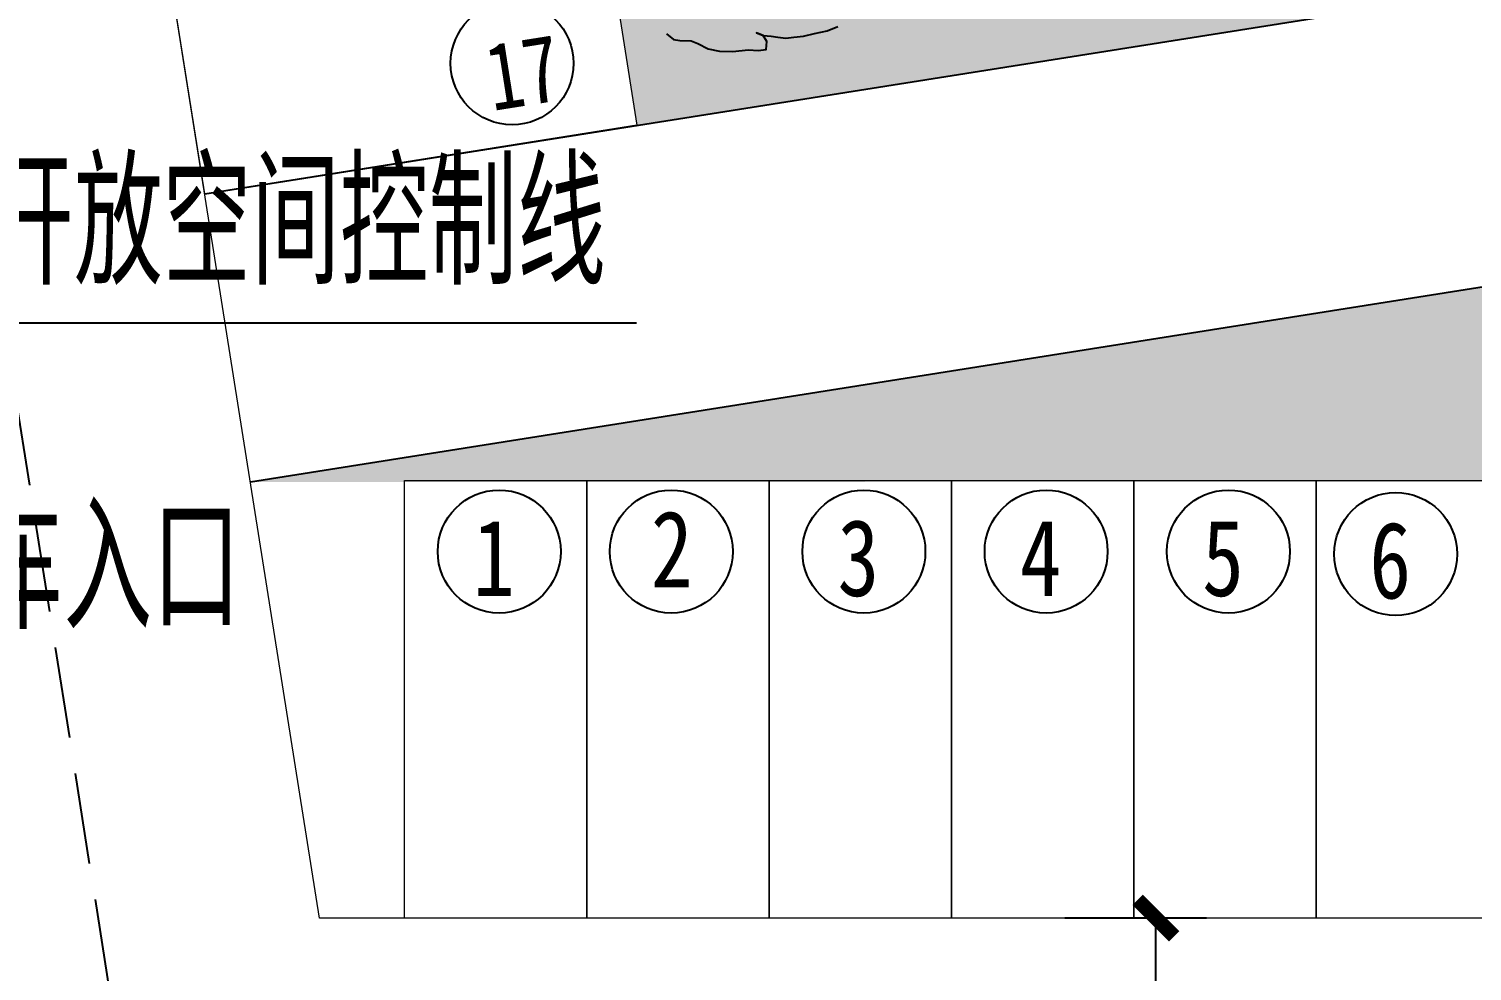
# Model space of a CAD drawing. Header units: metres. Extents: x 71066629 to 71645179, y 84793221 to 85208804.
# Drawn here: x 71245250 to 71265041, y 84902273 to 84915189 of the extents above; entities that cross this region are included whole.
import ezdxf

# ---------------------------------------------------------------- set-up
doc = ezdxf.new("R2010")
doc.units = ezdxf.units.M
doc.header["$LTSCALE"] = 1000
doc.linetypes.add('DASH', pattern=[0.35, 0.25, -0.1])
for name, color, linetype in [('A_N_DIM_LEAD', 3, 'Continuous'), ('A_N_PUB_TEXT', 7, 'Continuous'), ('A_SITEP_PLANT', 85, 'Continuous'), ('G-ANNO-TEXT', 7, 'Continuous'), ('G-FRIE-FLWL', 6, 'Continuous'), ('G-PLTG', 105, 'Continuous'), ('G-STRU', 134, 'Continuous'), ('PUB_DIM', 3, 'Continuous')]:
    doc.layers.add(name, color=color, linetype=linetype)
doc.layers.add('G-PARG', color=35, linetype='Continuous', lineweight=13)
doc.layers.add('G-ROAD-园区', color=175, linetype='Continuous', lineweight=13)
doc.styles.add('_TCH_DIM', font='SIMPLEX', dxfattribs={"bigfont": 'GBCBIG'})
doc.styles.add('dim_font', font='SIMPLEX.shx', dxfattribs={"width": 0.8})
doc.styles.get("Standard").update_dxf_attribs({"font": 'txt', "bigfont": 'gbcbig.shx'})
doc.styles.add('黑体', font='simhei.ttf', dxfattribs={"width": 0.8})
doc.dimstyles.new('DIMN500', dxfattribs={"dimscale": 5, "dimtxt": 300, "dimasz": 100, "dimexe": 250, "dimexo": 300, "dimgap": 150, "dimtad": 1, "dimdec": 0, "dimzin": 0, "dimdsep": 46, "dimtxsty": 'dim_font', "dimblk": 'ARCHTICK', "dimcen": 0.09, "dimclrt": 7, "dimazin": 2, "dimtfac": 1, "dimtdec": 0, "dimtix": 1, "dimtmove": 2, "dimatfit": 3, "dimldrblk": 'ARCHTICK', "dimtolj": 1, "dimtzin": 0, "dimarcsym": 0})
pattern_1 = [(0, (0, 0), (793.75, 793.75), [396.875, -1190.625]), (90, (198.4, -198.4), (-793.75, 793.75), [396.875, -1190.625])]

# ---------------------------------------------------------------- blocks, each defined once
blk = doc.blocks.new('A$C1F6C256B')
at = {"layer": 'A_SITEP_PLANT'}
blk.add_lwpolyline([(1799, 161), (1863, 108), (1923, 100), (2026, 95), (2087, 72), (2180, 22), (2285, 3), (2403, 0), (2549, 14), (2638, 9), (2711, 16), (2718, 90), (2683, 145), (2622, 169), (2683, 145), (2758, 138), (2817, 129), (2892, 122), (2964, 129), (3052, 138), (3152, 162), (3268, 188), (3367, 228)], dxfattribs=at)
blk = doc.blocks.new('_ARCHTICK')
at = {"color": 0, "linetype": 'ByBlock', "const_width": 0.4}
blk.add_lwpolyline([(-0.5, -0.5), (0.5, 0.5)], dxfattribs=at)
blk = doc.blocks.new('*D41')
at = {"layer": 'Defpoints', "color": 0, "transparency": 16777216}
for p in [(71260706, 84903000), (71262901, 84903000), (71262901, 84897000)]:
    blk.add_point(p, dxfattribs=at)
at = {"layer": 'PUB_DIM', "color": 0, "lineweight": -2, "transparency": 16777216}
for p, q in [((71261401, 84903000), (71259456, 84903000)), ((71260706, 84897000), (71260706, 84903000)), ((71261401, 84897000), (71259456, 84897000))]:
    blk.add_line(p, q, dxfattribs=at)
at = {"layer": 'PUB_DIM', "color": 0, "lineweight": -2, "transparency": 16777216, "xscale": 500, "yscale": 500, "zscale": 500}
for p, rotation in [((71260706, 84903000), 90), ((71260706, 84897000), 270)]:
    blk.add_blockref('_ARCHTICK', p, dxfattribs=dict(at, rotation=rotation))
at = {"layer": 'PUB_DIM', "color": 7, "transparency": 16777216, "insert": (71259206, 84900000), "char_height": 1500, "attachment_point": 5, "rotation": 90, "style": 'dim_font'}
blk.add_mtext('\\A1;6000', dxfattribs=at)

msp = doc.modelspace()

# ---------------------------------------------------------------- hatches: boundary and pattern name
at = {"layer": 'G-PLTG'}
h = msp.add_hatch(dxfattribs=at)
h.set_pattern_fill('CROSS', color=256, scale=500, style=0)
h.set_pattern_definition(pattern_1)
h.paths.add_polyline_path([(71147349.083, 84939259.314), (71145291.521, 84939259.314), (71145291.337, 84919918.445, -0.490018964), (71141422.117, 84916799.328), (71139492.103, 84916942.553), (71140165.577, 84951423.833), (71214357.836, 84963260.727), (71254089.189, 84969599.609), (71256456.236, 84969777.292), (71265024.641, 84915678.51), (71253588.276, 84913867.167), (71246939.811, 84955843.924), (71241013.681, 84954905.317), (71240631.911, 84957315.715, 0.41454433), (71230324.77, 84964795.405), (71160770.303, 84953698.535, 0.344600181)])
h = msp.add_hatch(dxfattribs=at)
h.set_pattern_fill('CROSS', color=256, scale=500, style=0)
h.set_pattern_definition(pattern_1)
edge = h.paths.add_edge_path()
edge.add_line((71409631.087, 84925359.315), (71409631.087, 84919359.314))
edge.add_line((71409631.087, 84919359.314), (71410891.601, 84919359.314))
edge.add_arc((71410891.601, 84931359.314), 12000, 270, 360)
edge.add_line((71422891.601, 84931359.314), (71422891.601, 84958159.314))
edge.add_line((71422891.601, 84958159.314), (71425908.208, 84958159.316))
edge.add_arc((71440891.601, 84952547.013), 16000, 90, 159.4656445, ccw=False)
edge.add_line((71440891.601, 84968547.013), (71440895.56, 84968923.435))
edge.add_line((71440895.56, 84968923.435), (71393183.126, 84969425.163))
edge.add_line((71393183.126, 84969425.163), (71395480.64, 84954919.23))
edge.add_line((71395480.64, 84954919.23), (71411739.366, 84957494.359))
edge.add_line((71411739.366, 84957494.359), (71415024.49, 84936752.904))
edge.add_line((71415024.49, 84936752.904), (71377986.016, 84930886.586))
edge.add_line((71377986.016, 84930886.586), (71375874.151, 84944220.378))
edge.add_line((71375874.151, 84944220.378), (71372911.407, 84943751.126))
edge.add_line((71372911.407, 84943751.126), (71375234.426, 84929084.164))
edge.add_line((71375234.426, 84929084.164), (71248287.884, 84908977.807))
edge.add_line((71248287.884, 84908977.807), (71250400.773, 84908977.807))
edge.add_line((71250400.773, 84908977.807), (71312900.776, 84908999.993))
edge.add_line((71312900.776, 84908999.993), (71315788.826, 84908999.993))
edge.add_arc((71329846.566, 84901359.314), 16000, 106.5402702, 151.474984, ccw=False)
edge.add_line((71325291.539, 84916697.233), (71325291.539, 84919359.314))
edge.add_line((71325291.539, 84919359.314), (71392131.086, 84919359.314))
edge.add_line((71392131.086, 84919359.314), (71392131.086, 84925359.315))
edge.add_line((71392131.086, 84925359.315), (71409631.087, 84925359.315))

# ---------------------------------------------------------------- linework, layer by layer
at = {"layer": 'A_N_DIM_LEAD'}
for p, q in [((71240666.622, 84911157.788), (71249836.365, 84911157.788)), ((71249836.365, 84911157.788), (71253583.426, 84911157.788))]:
    msp.add_line(p, q, dxfattribs=at)
at = {"layer": 'G-ANNO-TEXT'}
for centre in [(71251876.36, 84914716.931), (71251700.118, 84908024.004), (71254059.255, 84908024.004), (71256700.118, 84908024.004), (71259200.118, 84908024.004), (71261700.118, 84908024.004), (71263992.726, 84907990.543)]:
    msp.add_circle(centre, 843.024, dxfattribs=at)
at = {"layer": 'G-FRIE-FLWL', "linetype": 'DASH', "ltscale": 5}
msp.add_line((71238765.624, 84949921.629), (71248395.215, 84889122.784), dxfattribs=at)
at = {"layer": 'G-PARG'}
for points in [[(71247271.06, 84915397.782), (71253197.19, 84916336.388), (71253588.276, 84913867.167), (71247662.146, 84912928.561), (71247271.06, 84915397.782)], [(71250400.773, 84902999.993), (71250400.773, 84908999.993), (71252900.773, 84908999.993), (71252900.773, 84902999.993), (71250400.773, 84902999.993)], [(71252900.773, 84902999.993), (71252900.773, 84908999.993), (71255400.773, 84908999.993), (71255400.773, 84902999.993), (71252900.773, 84902999.993)], [(71255400.773, 84902999.993), (71255400.773, 84908999.993), (71257900.773, 84908999.993), (71257900.773, 84902999.993), (71255400.773, 84902999.993)], [(71257900.773, 84902999.993), (71257900.773, 84908999.993), (71260400.773, 84908999.993), (71260400.773, 84902999.993), (71257900.773, 84902999.993)], [(71260400.773, 84902999.993), (71260400.773, 84908999.993), (71262900.773, 84908999.993), (71262900.773, 84902999.993), (71260400.773, 84902999.993)], [(71262900.773, 84902999.993), (71262900.773, 84908999.993), (71265400.774, 84908999.993), (71265400.774, 84902999.993), (71262900.773, 84902999.993)]]:
    msp.add_lwpolyline(points, dxfattribs=at)
at = {"layer": 'G-ROAD-园区'}
for p, q in [((71249234.677, 84902999.993), (71240631.911, 84957315.715)), ((71313930.907, 84902999.993), (71249234.677, 84902999.993)), ((71260400.773, 84902999.993), (71258598.27, 84902999.993))]:
    msp.add_line(p, q, dxfattribs=at)
at = {"layer": 'G-STRU'}
for p, q in [((71248287.884, 84908977.807), (71375234.426, 84929084.164)), ((71247662.146, 84912928.561), (71330570.726, 84926059.99))]:
    msp.add_line(p, q, dxfattribs=at)

# ---------------------------------------------------------------- block references
at = {"layer": 'A_SITEP_PLANT', "xscale": 1.5, "yscale": 1.5, "zscale": 1.5}
msp.add_blockref('A$C1F6C256B', (71251293.475, 84914880.964), dxfattribs=at)

# ---------------------------------------------------------------- texts
at = {"layer": 'A_N_PUB_TEXT', "style": '_TCH_DIM'}
msp.add_text('城市开放空间控制线', height=1687.9433, dxfattribs=at).set_placement((71242223.32, 84911682.788))
at = {"layer": 'G-ANNO-TEXT', "style": '黑体', "width": 0.8}
msp.add_text('17', height=920.0422, rotation=9, dxfattribs=at).set_placement((71251602.672, 84914062.615))
at = {"layer": 'G-ANNO-TEXT'}
msp.add_text('地下非机动车入口', height=1687.9433, dxfattribs=at).set_placement((71238433.203, 84906960.526))
at = {"layer": 'G-ANNO-TEXT', "style": '黑体', "width": 0.8}
for s, p in [('1', (71251339.234, 84907414.746)), ('2', (71253780.012, 84907531.894)), ('3', (71256339.234, 84907414.746)), ('4', (71258839.234, 84907414.746)), ('5', (71261339.235, 84907414.746)), ('6', (71263631.842, 84907381.285))]:
    msp.add_text(s, height=1051.477, dxfattribs=at).set_placement(p)

# ---------------------------------------------------------------- dimensions: what is measured, and where the dimension line sits
at = {"layer": 'PUB_DIM'}
dim = msp.add_aligned_dim(p1=(71262900.773, 84896999.992), p2=(71262900.773, 84902999.993), distance=2194.703, dimstyle='DIMN500', dxfattribs=at)
dim.commit()
dim.dimension.update_dxf_attribs({"geometry": '*D41', "text_midpoint": (71259206.07, 84899999.992)})

doc.saveas('drawing.dxf')
